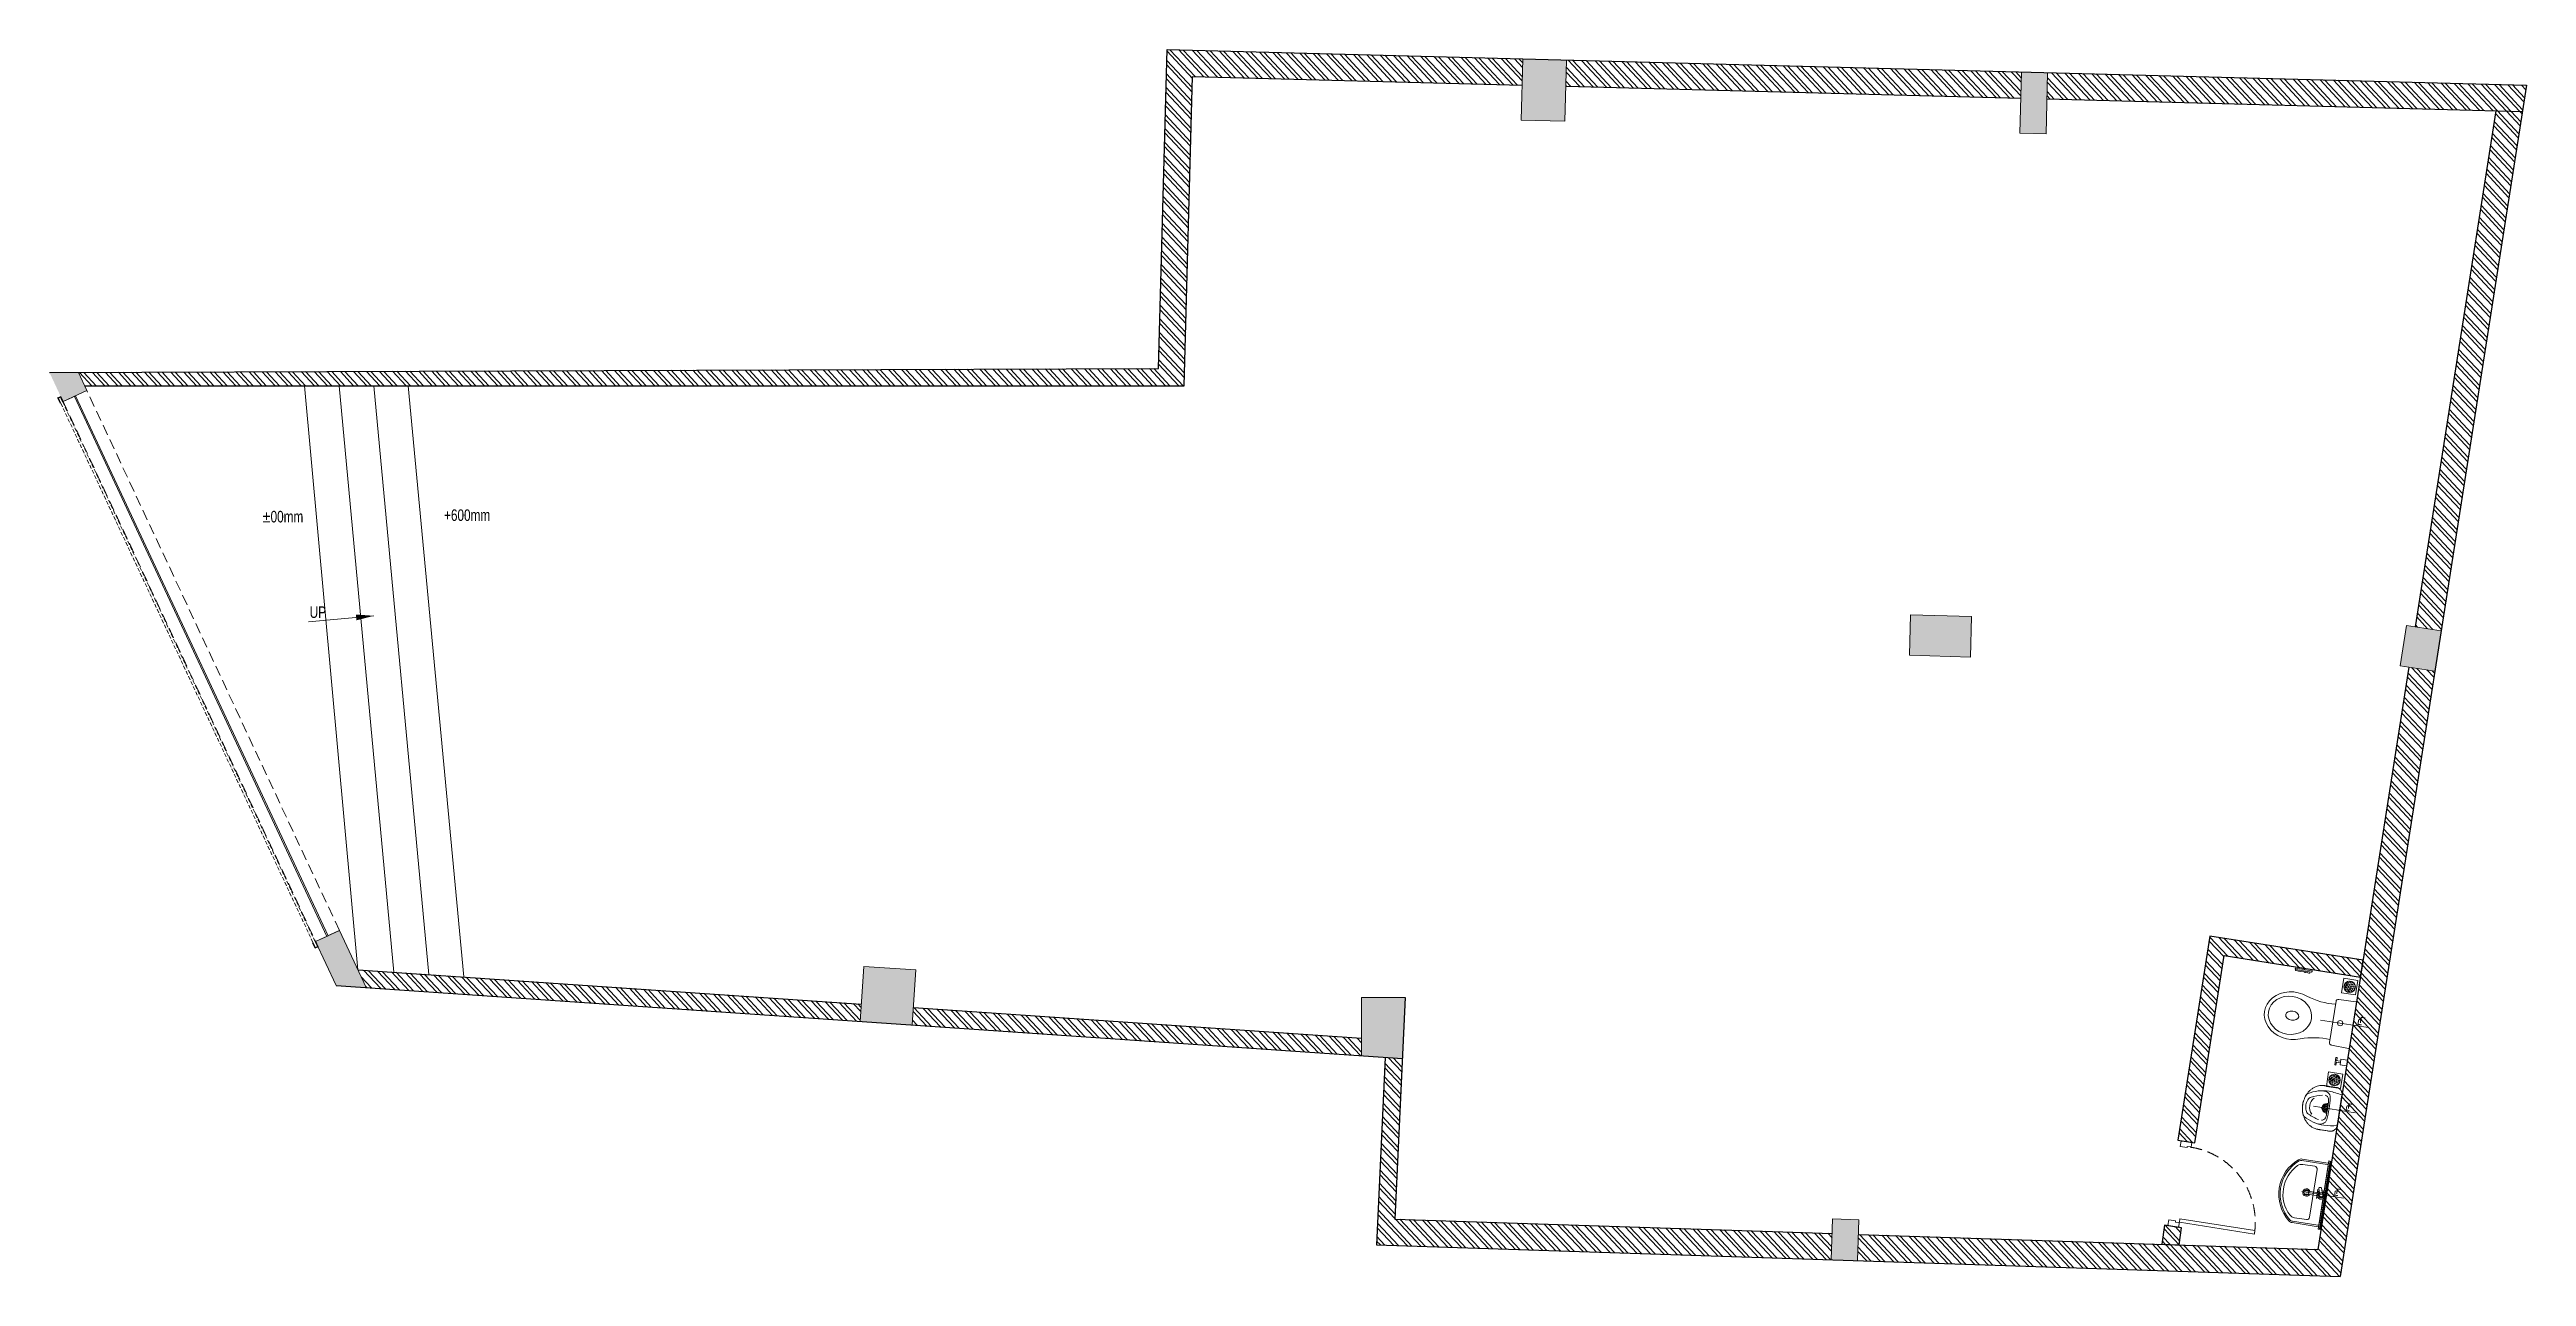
# Model space of a CAD drawing. Header units: feet. Extents: x -19945 to 1622, y 0 to 10678.
import ezdxf

# ---------------------------------------------------------------- set-up
doc = ezdxf.new("R2010")
doc.units = ezdxf.units.FT
doc.header["$LTSCALE"] = 33
doc.header["$MEASUREMENT"] = 0
for name, pattern in [('a_p6_plan_L18$0$HIDDEN', [0.375, 0.25, -0.125]), ('CENTER', [2, 1.25, -0.25, 0.25, -0.25]), ('DOT2', [0.125, 0, -0.125]), ('HIDDEN', [9.525, 6.35, -3.175]), ('HIDDEN2', [4.7625, 3.175, -1.5875]), ('HIDDENX2', [0.75, 0.5, -0.25])]:
    doc.linetypes.add(name, pattern=pattern)
for name, color, linetype, lineweight in [('A-Glazing', 4, 'Continuous', 20), ('A-shutter', 8, 'Continuous', 18), ('beam', 90, 'Continuous', 9), ('centerline-toilets', 2, 'CENTER', 13), ('Column', 243, 'Continuous', 9), ('Door', 2, 'Continuous', 13), ('ele', 252, 'Continuous', 13), ('Fhitting', 152, 'Continuous', 30), ('LENS-DOOR', 34, 'Continuous', 20), ('LN-HATCH', 251, 'Continuous', 0), ('Mirror', 150, 'Continuous', 20), ('Panelling', 65, 'Continuous', 18), ('PARTITION', 22, 'Continuous', 30), ('rolling shutter', 1, 'Continuous', 5), ('Steps', 4, 'Continuous', 9), ('Toilet', 5, 'Continuous', 9)]:
    doc.layers.add(name, color=color, linetype=linetype, lineweight=lineweight)
doc.layers.add('A-WALL', color=1, linetype='Continuous')
doc.styles.add('LK TXT', font='GILC____.TTF', dxfattribs={"height": 100})
doc.styles.get("Standard").update_dxf_attribs({"font": 'GILC____.TTF'})
doc.dimstyles.new('100MM', dxfattribs={"dimtxt": 100, "dimasz": 50, "dimexe": 65, "dimexo": 65, "dimtad": 1, "dimdec": 0, "dimtxsty": 'Standard', "dimblk": 'OBLIQUE', "dimcen": 2.5, "dimdle": 65, "dimclrd": 256, "dimclre": 256, "dimclrt": 1, "dimadec": 0, "dimazin": 0, "dimtfac": 1, "dimtdec": 0, "dimtmove": 1, "dimatfit": 3, "dimfxl": 1, "dimlwd": -1, "dimlwe": -1, "dimarcsym": 0})
pattern_1 = [(313.11, (-3282399.56, 5462963.04), (60.7760807, 56.89315), []), (313.11, (-3282400.86, 5462923.81), (60.7760807, 56.89315), [])]

# ---------------------------------------------------------------- blocks, each defined once
blk = doc.blocks.new('*U8')
at = {"layer": 'A-shutter', "color": 5, "ltscale": 10}
for points in [[(41038888, -1561539), (41038888, -1561544), (41038843, -1561544), (41038843, -1561564), (41038888, -1561564), (41038888, -1561569), (41038838, -1561569), (41038838, -1561539)], [(41044077, -1561539), (41044077, -1561544), (41044122, -1561544), (41044122, -1561564), (41044077, -1561564), (41044077, -1561569), (41044127, -1561569), (41044127, -1561539)]]:
    blk.add_lwpolyline(points, close=True, dxfattribs=at)
at = {"layer": 'A-shutter', "color": 5, "linetype": 'HIDDENX2', "ltscale": 2}
blk.add_lwpolyline([(41038843, -1561544), (41038843, -1561564), (41044122, -1561564), (41044122, -1561544)], close=True, dxfattribs=at)
blk = doc.blocks.new('Wash Basin')
at = {"layer": 'PARTITION', "lineweight": 9}
h = blk.add_hatch(dxfattribs=at)
h.set_pattern_fill('ANSI38', color=256, scale=70, angle=990, style=0, double=1)
h.set_pattern_definition([(315, (-64.7135, -33.325), (6.18718, 6.18718), []), (45, (-64.7135, -33.325), (6.18718, 18.56155), [21.875, -13.125])])
h.paths.add_polyline_path([(300, -22), (-300, -22), (-300, -34), (300, -34)])
at = {"layer": 'centerline-toilets', "linetype": 'HIDDEN', "ltscale": 10}
blk.add_line((0, -238), (0, 130), dxfattribs=at)
at = {"layer": 'Mirror', "ltscale": 0.5}
blk.add_lwpolyline([(-300, -34), (-300, -46), (300, -46), (300, -34)], close=True, dxfattribs=at)
at = {"layer": 'Panelling', "lineweight": 9}
blk.add_lwpolyline([(-300, -22), (-300, -34), (300, -34), (300, -22)], close=True, dxfattribs=at)
at = {"layer": 'Toilet', "ltscale": 100}
for p, q in [((-280, -32), (-280, -278)), ((-270, -22), (270, -22)), ((-268, -55), (-268, -278)), ((-258, -45), (258, -45)), ((-15, -89), (-15, -208)), ((11, -208), (11, -89)), ((268, -55), (268, -278)), ((280, -32), (280, -278))]:
    blk.add_line(p, q, dxfattribs=at)
blk.add_lwpolyline([(-235, -264, 0.191896), (-217, -309, 0.420236), (217, -309, 0.191896), (235, -264), (235, -161, 0.414214), (210, -136), (-210, -136, 0.414214), (-235, -161)], format="xyb", close=True, dxfattribs=at)
blk.add_lwpolyline([(41, -103), (-41, -103)], dxfattribs=at)
blk.add_lwpolyline([(23, -62), (58, -74, -0.414214), (61, -81), (58, -93, -0.414214), (50, -96), (16, -85)], format="xyb", dxfattribs=at)
for centre, radius in [((-2, -197), 22.5), ((-2, -67), 17.5)]:
    blk.add_circle(centre, radius, dxfattribs=at)
for centre, radius, start, end in [((-270, -32), 10, 90, 180), ((-258, -55), 10, 90, 180), ((-2, -197), 32.1, 113.0898, 66.246), ((-2, -197), 20.5, 128.0403, 237.2899), ((-2, -197), 20.5, 304.4733, 50.7332), ((258, -55), 10, 0, 90), ((270, -32), 10, 0, 90), ((-230, -278), 50, 180, 218.4461), ((0, -89), 348, 219.2826, 320.7174), ((-230, -278), 38, 180, 218.4461), ((0, -89), 336, 219.313, 320.687), ((230, -278), 38, 321.5539, 0), ((230, -278), 50, 321.5539, 0)]:
    blk.add_arc(centre, radius, start, end, dxfattribs=at)
for centre, major_axis, start_param, end_param in [((-2, -67), (0, 38.3), 4.720493, 9.081982), ((-2, -67), (-0.2, -25.6), 1.769108, 7.074098), ((-2, -208), (-9.04, 9.04), 0.785398, 3.926991), ((-2, -67), (0, 38.3), 3.484555, 4.083576)]:
    blk.add_ellipse(centre, major_axis=major_axis, ratio=1, start_param=start_param, end_param=end_param, dxfattribs=at)
at = {"layer": 'centerline-toilets', "linetype": 'DOT2', "insert": (33, 62), "char_height": 75, "width": 495.83, "attachment_point": 5, "rotation": 90}
blk.add_mtext('{\\fISOCPEUR|b0|i0|c0|p34;℄}', dxfattribs=at)
blk = doc.blocks.new('DLF-RSP-AR-CD-DWG-4DT-3113$0$X-TYPICAL TOILET UPPER FLOORS - 02$0$urinals')
at = {"layer": 'Toilet'}
for p, q in [((0, -16), (0, 8)), ((-46, -115), (46, -115)), ((0, -105), (0, -161))]:
    blk.add_line(p, q, dxfattribs=at)
blk.add_lwpolyline([(135, 0), (-135, 0, 0.036949), (-150, -116, 0.138094), (-100, -297, 0.221721), (-52, -318, 0.062656), (0, -325, 0.062656), (52, -318, 0.221721), (100, -297, 0.138094), (150, -116, 0.036949)], format="xyb", close=True, dxfattribs=at)
for centre, radius, start, end in [((-91, -153), 53.8, 148.4868, 188.6401), ((-94, -145), 47.1, 93.3708, 154.4824), ((-71, -150), 40.2, 106.7016, 169.725), ((414, -38), 538, 193.994, 204.5632), ((3, -1238), 1145, 90.1625, 95.0265), ((-51, -225), 119, 89.5454, 105.8857), ((0, -996), 891, 89.9918, 93.182), ((0, -115), 40, 167.428, 12.572), ((0, -115), 33, 164.1814, 15.8186), ((0, -115), 32, 163.6049, 16.3951), ((0, -115), 22.6, 155.6653, 24.3347), ((0, -115), 14.7, 139.9109, 40.0891), ((-3, -1238), 1145, 84.9735, 89.8375), ((0, -996), 891, 86.818, 90.0082), ((51, -225), 119, 74.1143, 90.4546), ((-414, -38), 538, 335.4368, 346.006), ((71, -150), 40.2, 10.275, 73.2984), ((94, -145), 47.1, 25.5176, 86.6292), ((91, -153), 53.8, 351.3599, 31.5132), ((-30, -241), 50, 204.5632, 250.4606), ((-2, -165), 97.6, 225, 270.9552), ((-2, -161), 135, 250.4606, 270.6492), ((2, -165), 97.6, 269.0448, 315), ((2, -161), 135, 269.3508, 289.5394), ((30, -241), 50, 289.5394, 335.4368)]:
    blk.add_arc(centre, radius, start, end, dxfattribs=at)
blk.add_open_spline([(135, 0), (105, 0), (76, 0), (-13, 0), (-73, 0), (-133, 0), (-133, 0), (-134, 0), (-134, 0), (-135, 0), (-135, 0), (-135, 0), (-135, 0), (-135, 0), (-135, 0), (-135, 0), (-135, 0), (-135, 0), (-135, 0), (-135, 0), (-135, 0), (-135, 0), (-135, 0), (-136, 0), (-136, 0), (-136, 0), (-137, 0), (-138, 0), (-138, 0), (-141, 0), (-142, 0), (-146, -1), (-149, -2), (-155, -3), (-158, -5), (-163, -7), (-166, -9), (-171, -13), (-173, -15), (-178, -19), (-180, -22), (-184, -27), (-185, -29), (-188, -35), (-189, -38), (-191, -43), (-191, -46), (-192, -50), (-192, -51), (-192, -52), (-192, -54), (-193, -56), (-193, -56), (-193, -57), (-193, -57), (-193, -57), (-193, -57), (-193, -57), (-193, -57), (-193, -57), (-193, -57), (-193, -58), (-193, -58), (-193, -58), (-193, -58), (-193, -58), (-193, -58), (-193, -58), (-193, -59), (-193, -59), (-193, -60), (-193, -61), (-193, -62), (-193, -65), (-193, -66), (-193, -72), (-193, -75), (-193, -86), (-193, -93), (-193, -114), (-193, -128), (-193, -146), (-193, -145), (-193, -149), (-193, -150), (-193, -154), (-193, -156), (-193, -159), (-193, -159), (-193, -159), (-193, -159), (-193, -160), (-193, -160), (-193, -160), (-193, -160), (-193, -160), (-193, -160), (-193, -160), (-193, -160), (-193, -160), (-193, -160), (-193, -160), (-193, -161), (-193, -161), (-193, -161), (-193, -162), (-193, -162), (-192, -164), (-192, -165), (-192, -168), (-192, -170), (-192, -176), (-191, -180), (-189, -191), (-188, -198), (-183, -212), (-180, -219), (-173, -233), (-169, -240), (-159, -253), (-154, -259), (-142, -271), (-136, -277), (-123, -287), (-115, -292), (-101, -301), (-93, -305), (-77, -311), (-69, -314), (-53, -319), (-44, -321), (-28, -323), (-20, -324), (-9, -325), (-7, -325), (-3, -325), (-1, -325), (2, -325), (4, -325), (8, -325), (11, -325), (21, -324), (27, -323), (42, -321), (50, -319), (67, -315), (75, -312), (92, -305), (100, -301), (115, -292), (123, -288), (136, -277), (143, -271), (155, -259), (160, -252), (170, -238), (174, -231), (181, -217), (184, -210), (188, -195), (190, -188), (191, -179), (191, -178), (192, -174), (192, -171), (192, -168), (192, -167), (192, -164), (192, -162), (192, -160), (192, -160), (192, -160), (192, -160), (192, -160), (192, -159), (192, -159), (192, -159), (192, -158), (192, -157), (192, -156), (192, -155), (192, -152), (192, -150), (192, -143), (192, -144), (192, -132), (192, -124), (192, -99), (192, -82), (192, -65), (192, -64), (192, -62), (192, -60), (192, -58), (192, -58), (192, -57), (192, -57), (192, -57), (192, -57), (192, -57), (192, -57), (192, -57), (192, -57), (192, -57), (192, -57), (192, -56), (192, -56), (192, -55), (192, -55), (192, -53), (192, -52), (192, -48), (191, -46), (190, -40), (189, -37), (186, -31), (184, -28), (180, -22), (178, -19), (173, -14), (170, -12), (164, -8), (161, -6), (155, -3), (151, -2), (145, -1), (142, 0), (137, 0), (136, 0), (135, 0)], degree=3, knots=[0, 0, 0, 0, 0.329607, 0.329607, 0.988822, 0.988822, 0.996691, 0.996691, 0.998638, 0.998638, 0.99992, 0.99992, 1.000227, 1.000227, 1.000534, 1.000534, 1.001148, 1.001148, 1.002375, 1.002375, 1.00483, 1.00483, 1.009739, 1.009739, 1.019558, 1.019558, 1.039196, 1.039196, 1.078472, 1.078472, 1.157024, 1.157024, 1.314128, 1.314128, 1.471232, 1.471232, 1.628335, 1.628335, 1.785439, 1.785439, 1.942543, 1.942543, 2.099647, 2.099647, 2.256751, 2.256751, 2.413855, 2.413855, 2.450944, 2.450944, 2.525122, 2.525122, 2.556641, 2.556641, 2.563699, 2.563699, 2.567479, 2.567479, 2.57001, 2.57001, 2.570783, 2.570783, 2.572328, 2.572328, 2.573873, 2.573873, 2.576964, 2.576964, 2.583145, 2.583145, 2.595507, 2.595507, 2.620232, 2.620232, 2.669681, 2.669681, 2.76858, 2.76858, 2.966376, 2.966376, 3.36197, 3.36197, 3.45996, 3.45996, 3.491387, 3.491387, 3.554241, 3.554241, 3.562213, 3.562213, 3.566829, 3.566829, 3.570018, 3.570018, 3.570684, 3.570684, 3.571294, 3.571294, 3.571904, 3.571904, 3.573124, 3.573124, 3.575564, 3.575564, 3.580444, 3.580444, 3.590203, 3.590203, 3.609723, 3.609723, 3.648762, 3.648762, 3.72684, 3.72684, 3.861362, 3.861362, 3.995884, 3.995884, 4.130406, 4.130406, 4.264928, 4.264928, 4.39945, 4.39945, 4.533972, 4.533972, 4.668494, 4.668494, 4.803016, 4.803016, 4.937539, 4.937539, 5.072061, 5.072061, 5.118026, 5.118026, 5.144558, 5.144558, 5.17109, 5.17109, 5.224154, 5.224154, 5.330281, 5.330281, 5.468863, 5.468863, 5.607445, 5.607445, 5.746027, 5.746027, 5.884609, 5.884609, 6.023191, 6.023191, 6.161773, 6.161773, 6.300355, 6.300355, 6.438937, 6.438937, 6.577519, 6.577519, 6.602876, 6.602876, 6.653589, 6.653589, 6.673028, 6.673028, 6.711906, 6.711906, 6.713712, 6.713712, 6.715518, 6.715518, 6.719129, 6.719129, 6.726351, 6.726351, 6.740796, 6.740796, 6.769686, 6.769686, 6.827466, 6.827466, 6.943027, 6.943027, 7.174147, 7.174147, 7.636387, 7.636387, 7.659394, 7.659394, 7.705407, 7.705407, 7.71212, 7.71212, 7.713128, 7.713128, 7.714137, 7.714137, 7.716153, 7.716153, 7.720185, 7.720185, 7.728249, 7.728249, 7.744378, 7.744378, 7.776636, 7.776636, 7.841152, 7.841152, 7.970184, 7.970184, 8.14844, 8.14844, 8.326696, 8.326696, 8.504953, 8.504953, 8.683209, 8.683209, 8.861465, 8.861465, 9.039722, 9.039722, 9.217978, 9.217978, 9.283185, 9.283185, 9.283185, 9.283185], dxfattribs=at)
blk = doc.blocks.new('jALI')
at = {"layer": 'Toilet', "ltscale": 5}
h = blk.add_hatch(dxfattribs=at)
h.set_pattern_fill('HEX', color=256, scale=50, angle=135, double=1)
h.set_pattern_definition([(135, (-344825.863, 460708.187), (-7.65465545, -7.65465545), [6.25, -12.5]), (255, (-344825.863, 460708.187), (10.4564538, -2.80179835), [6.25, -12.5]), (195, (-344830.282, 460712.606), (2.80179835, -10.4564538), [6.25, -12.5])])
edge = h.paths.add_edge_path()
edge.add_arc((-393188, 163648), 50, -90, 270)
blk.add_lwpolyline([(-393250, 163582), (-393126, 163582), (-393126, 163709), (-393250, 163709)], close=True, dxfattribs=at)
blk.add_circle((-393188, 163648), 50, dxfattribs=at)
blk = doc.blocks.new('Urinal')
at = {"layer": 'centerline-toilets', "linetype": 'HIDDEN', "ltscale": 10}
blk.add_line((0, 231), (0, -137), dxfattribs=at)
at = {"layer": 'Fhitting', "lineweight": 0, "ltscale": 0.5, "rotation": 180}
blk.add_blockref('DLF-RSP-AR-CD-DWG-4DT-3113$0$X-TYPICAL TOILET UPPER FLOORS - 02$0$urinals', (0, 0), dxfattribs=at)
at = {"layer": 'Fhitting', "lineweight": 0, "ltscale": 0.5, "xscale": -1, "rotation": 90}
blk.add_blockref('jALI', (163394, -393104), dxfattribs=at)
at = {"layer": 'centerline-toilets', "linetype": 'DOT2', "insert": (-31, -69), "char_height": 75, "width": 495.83, "attachment_point": 5, "rotation": 270}
blk.add_mtext('{\\fISOCPEUR|b0|i0|c0|p34;℄}', dxfattribs=at)
blk = doc.blocks.new('WC')
at = {"layer": 'centerline-toilets', "linetype": 'HIDDEN', "ltscale": 10}
blk.add_line((0, 286), (0, -135), dxfattribs=at)
at = {"layer": 'Toilet'}
for p, q in [((-419, 507), (-425, 507)), ((-425, 507), (-425, 489)), ((-419, 489), (-425, 489)), ((-419, 507), (-419, 489)), ((-419, 504), (-413, 504)), ((-419, 492), (-413, 492)), ((-413, 567), (-413, 429)), ((-401, 567), (-401, 429)), ((-206, 6), (-202, 157)), ((-200, 0), (200, 0)), ((181, 177), (-183, 177)), ((206, 6), (200, 157))]:
    blk.add_line(p, q, dxfattribs=at)
at = {"layer": 'Toilet', "ltscale": 100}
for p, q in [((366, 103), (300, 103)), ((300, 92), (300, 103)), ((326, 92), (300, 92)), ((307, 0), (307, 57)), ((359, 57), (307, 57)), ((326, 103), (326, 57)), ((340, 103), (340, 57)), ((366, 92), (340, 92)), ((359, 57), (359, 0)), ((366, 92), (366, 103)), ((359, 0), (307, 0))]:
    blk.add_line(p, q, dxfattribs=at)
at = {"layer": 'Toilet'}
blk.add_circle((0, 112), 22.9, dxfattribs=at)
for centre, radius, start, end in [((-407, 567), 6, 0, 180), ((-776, 231), 622, 354.997, 19.0619), ((776, 226), 623, 160.5196, 184.5617), ((-407, 429), 6, 180, 0), ((-200, 6), 5.72, 177.9546, 270), ((-182, 158), 19.3, 90.3509, 180.8981), ((180, 158), 19.3, 359.1019, 89.6491), ((200, 6), 5.72, 270, 2.0454)]:
    blk.add_arc(centre, radius, start, end, dxfattribs=at)
at = {"layer": 'Toilet', "extrusion": (0, 0, -1)}
for centre, major_axis, ratio, start_param, end_param in [((0, 534), (0, -245), 0.842028, 7.436326, 11.41323), ((0, 535), (0, -57.2), 0.7, 1.570796326794896, 7.853981633974482)]:
    blk.add_ellipse(centre, major_axis=major_axis, ratio=ratio, start_param=start_param, end_param=end_param, dxfattribs=at)
blk.add_ellipse((0, 555), major_axis=(0, -189), ratio=0.878788, dxfattribs=at)
at = {"layer": 'Toilet'}
blk.add_open_spline([(-401, 441), (-397, 441), (-384, 439), (-389, 459), (-396, 480), (-386, 478), (-386, 491), (-403, 487), (-385, 532), (-396, 547), (-391, 570), (-397, 569), (-401, 568)], degree=3, knots=[0, 0, 0, 0, 9.744972, 33.823887, 47.583551, 49.497915, 60.560502, 63.822284, 93.508019, 135.756925, 141.904352, 150.301906, 150.301906, 150.301906, 150.301906], dxfattribs=at)
at = {"layer": 'Fhitting', "lineweight": 0, "ltscale": 0.5, "rotation": 270}
blk.add_blockref('jALI', (-163973, -393109), dxfattribs=at)
at = {"layer": 'centerline-toilets', "linetype": 'DOT2', "insert": (-36, -57), "char_height": 85.83, "width": 567.4, "attachment_point": 5, "rotation": 270}
blk.add_mtext('{\\fISOCPEUR|b0|i0|c0|p34;℄}', dxfattribs=at)
blk = doc.blocks.new('*U9')
at = {"layer": 'LENS-DOOR'}
for p, q in [((547492, 1778574), (547492, 1779235)), ((547523, 1779235), (547492, 1779235)), ((547523, 1779235), (547523, 1778574)), ((547447, 1778569), (547452, 1778569)), ((547447, 1778484), (547447, 1778569)), ((547447, 1778484), (547452, 1778484)), ((547452, 1778574), (547489, 1778574)), ((547452, 1778569), (547452, 1778574)), ((547452, 1778479), (547452, 1778484)), ((547452, 1778479), (547499, 1778479)), ((547489, 1778540), (547489, 1778574)), ((547489, 1778540), (547499, 1778540)), ((547523, 1778574), (547492, 1778574)), ((547499, 1778479), (547499, 1778540)), ((548145, 1778479), (548145, 1778540)), ((548156, 1778540), (548145, 1778540)), ((548192, 1778479), (548145, 1778479)), ((548192, 1778574), (548156, 1778574)), ((548156, 1778540), (548156, 1778574)), ((548192, 1778569), (548192, 1778574)), ((548197, 1778569), (548192, 1778569)), ((548192, 1778479), (548192, 1778484)), ((548197, 1778484), (548192, 1778484)), ((548197, 1778484), (548197, 1778569))]:
    blk.add_line(p, q, dxfattribs=at)
at = {"layer": 'LENS-DOOR', "color": 7, "linetype": 'HIDDEN2', "extrusion": (0, 0, -1)}
blk.add_ellipse((547492, 1778574), major_axis=(661, 0), ratio=1, start_param=-1.570791, end_param=0.051209, dxfattribs=at)
blk = doc.blocks.new('_Oblique')
at = {"color": 0, "lineweight": -2}
blk.add_line((-0.5, -0.5), (0.5, 0.5), dxfattribs=at)

msp = doc.modelspace()

# ---------------------------------------------------------------- hatches: boundary and pattern name
at = {"layer": 'Column'}
h = msp.add_hatch(color=8, dxfattribs=at)
h.dxf.hatch_style = 1
h.paths.add_polyline_path([(824, 5268), (879, 5619), (578, 5666), (523, 5315)])
h.paths.add_polyline_path([(-3218, 5391), (-3209, 5744), (-3742, 5758), (-3751, 5408)])
h.paths.add_polyline_path([(-2561, 9944), (-2547, 10477), (-2776, 10483), (-2790, 9950)])
h.paths.add_polyline_path([(-6750, 10054), (-6736, 10587), (-7117, 10597), (-7131, 10064)])
h.paths.add_polyline_path([(-8165, 1896), (-8140, 2427), (-8521, 2427), (-8521, 1921)])
h.paths.add_polyline_path([(-4202, 138), (-4190, 493), (-4419, 501), (-4431, 145)])
h.paths.add_polyline_path([(-12433, 2189), (-12401, 2668), (-12855, 2699), (-12888, 2220)])
h = msp.add_hatch(color=8, dxfattribs=at)
h.dxf.hatch_style = 1
h.paths.add_polyline_path([(-19827, 7614), (-19620, 7711), (-19693, 7868), (-19945, 7867)])
h.paths.add_polyline_path([(-17421, 3011), (-17628, 2915), (-17449, 2533), (-17188, 2515)])
at = {"layer": 'LN-HATCH'}
h = msp.add_hatch(dxfattribs=at)
h.set_pattern_fill('ANSI32', color=256, scale=222, angle=268.11)
h.set_pattern_definition(pattern_1)
h.paths.add_polyline_path([(-2782, 10255), (-2776, 10483), (-6736, 10587), (-6742, 10359)])
h.paths.add_polyline_path([(-8230, 499), (-8165, 1896), (-8315, 1907), (-8391, 275), (-4431, 145), (-4423, 374), (-4854, 388)])
h.paths.add_polyline_path([(-8521, 1921), (-8521, 2071), (-12423, 2338), (-12433, 2189)])
h.paths.add_polyline_path([(-12888, 2220), (-12878, 2370), (-17261, 2670), (-17188, 2515)])
h.paths.add_polyline_path([(-10065, 7753), (-9992, 10444), (-7123, 10369), (-7117, 10597), (-10214, 10678), (-10289, 7902), (-19693, 7868), (-19639, 7753)])
h.paths.add_polyline_path([(-2553, 10249), (1587, 10140), (1622, 10368), (-2547, 10477)])
h.paths.add_polyline_path([(36, 228), (-4195, 366), (-4202, 138), (0, 0)])
h = msp.add_hatch(dxfattribs=at)
h.set_pattern_fill('ANSI32', color=256, scale=222, angle=268.11)
h.set_pattern_definition(pattern_1)
h.paths.add_polyline_path([(221, 1413), (310, 1982, 0.423172), (138, 1962, 0.141521), (83, 2011), (-6, 1441, -0.377443), (180, 1384, -0.135867)])
h.paths.add_polyline_path([(36, 228), (221, 1413, 0.135867), (180, 1384, 0.377443), (-6, 1441), (-195, 235)])
h.paths.add_polyline_path([(310, 1982), (824, 5268), (599, 5303), (83, 2011, -0.141521), (138, 1962, -0.423172)])
h.paths.add_polyline_path([(1587, 10140), (1356, 10146), (653, 5655), (879, 5619)])
h = msp.add_hatch(dxfattribs=at)
h.set_pattern_fill('ANSI32', color=256, scale=222, angle=268.11)
h.set_pattern_definition(pattern_1)
h.paths.add_polyline_path([(-1264, 1164), (-1009, 2792), (176, 2606), (200, 2754), (-1134, 2963), (-1412, 1187)])
h.paths.add_polyline_path([(-1403, 275), (-1380, 423), (-1528, 446), (-1554, 280)])

# ---------------------------------------------------------------- linework, layer by layer
at = {"layer": 'A-Glazing'}
msp.add_lwpolyline([(-19718, 7665), (-17519, 2966), (-17530, 2960), (-19729, 7660)], close=True, dxfattribs=at)
at = {"layer": 'A-WALL'}
for p, q in [((-10289, 7902), (-10214, 10678)), ((-10214, 10678), (1622, 10368)), ((-10065, 7753), (-9992, 10444)), ((-9992, 10444), (-7123, 10369)), ((-6742, 10359), (-2782, 10255)), ((1622, 10368), (0, 0)), ((-2553, 10249), (1587, 10140)), ((1356, 10146), (653, 5655)), ((-19945, 7867), (-10289, 7902)), ((-19639, 7753), (-10065, 7753)), ((599, 5303), (-195, 235)), ((-17261, 2670), (-12878, 2370)), ((-17449, 2533), (-8165, 1896)), ((-8140, 2427), (-8230, 499)), ((-8521, 2071), (-12423, 2338)), ((-8315, 1907), (-8391, 275)), ((-8230, 499), (-4854, 388)), ((-8391, 275), (0, 0)), ((-4854, 388), (-4423, 374)), ((-4195, 366), (-195, 235))]:
    msp.add_line(p, q, dxfattribs=at)
for points in [[(-1264, 1164), (-1009, 2792), (176, 2606), (200, 2754), (-1134, 2963), (-1412, 1187)], [(-1403, 275), (-1380, 423), (-1528, 446), (-1554, 280)]]:
    msp.add_lwpolyline(points, close=True, dxfattribs=at)
at = {"layer": 'beam', "linetype": 'a_p6_plan_L18$0$HIDDEN', "lineweight": 5, "ltscale": 11}
msp.add_lwpolyline([(-17421, 3011), (-19620, 7711), (-19827, 7614), (-17628, 2915)], close=True, dxfattribs=at)
at = {"layer": 'Column'}
for p, q in [((-7117, 10597), (-7131, 10064)), ((-6736, 10587), (-6750, 10054)), ((-2776, 10483), (-2790, 9950)), ((-2547, 10477), (-2561, 9944)), ((-7131, 10064), (-6750, 10054)), ((-2790, 9950), (-2561, 9944)), ((-19693, 7868), (-19620, 7711)), ((-19827, 7614), (-19620, 7711)), ((-3751, 5408), (-3742, 5758)), ((-3742, 5758), (-3209, 5744)), ((-3218, 5391), (-3209, 5744)), ((578, 5666), (523, 5315)), ((578, 5666), (879, 5619)), ((-3751, 5408), (-3218, 5391)), ((523, 5315), (824, 5268)), ((-17628, 2915), (-17421, 3011)), ((-17628, 2915), (-17449, 2533)), ((-17421, 3011), (-17188, 2515)), ((-12888, 2220), (-12855, 2699)), ((-12855, 2699), (-12401, 2668)), ((-12433, 2189), (-12401, 2668)), ((-8140, 2427), (-8521, 2427)), ((-8521, 2427), (-8521, 1921)), ((-4431, 145), (-4419, 501)), ((-4419, 501), (-4190, 493)), ((-4202, 138), (-4190, 493))]:
    msp.add_line(p, q, dxfattribs=at)
at = {"layer": 'Steps'}
for p, q in [((-17724, 7753), (-17261, 2670)), ((-17423, 7753), (-16946, 2648)), ((-17122, 7753), (-16643, 2628)), ((-16821, 7753), (-16339, 2607))]:
    msp.add_line(p, q, dxfattribs=at)

# ---------------------------------------------------------------- block references
at = {"layer": 'Door', "xscale": -1, "rotation": 261.106742907466}
msp.add_blockref('*U9', (-1843231, -265482), dxfattribs=at)
at = {"layer": 'ele', "color": 0, "lineweight": -2, "xscale": -1}
for name, p, rotation in [('WC', (111, 2187), 81.10674290049673), ('Urinal', (-5, 1446), 81.10674290049673), ('Wash Basin', (-99, 702), 261.1067429004967)]:
    msp.add_blockref(name, p, dxfattribs=dict(at, rotation=rotation))
at = {"layer": 'rolling shutter', "color": 2, "rotation": 295.0736142858307}
msp.add_blockref('*U8', (-15996997, 37840917), dxfattribs=at)

# ---------------------------------------------------------------- texts
at = {"layer": 'Steps', "char_height": 100, "attachment_point": 1, "style": 'LK TXT'}
for s, width, insert in [('%%P00mm', 360.96, (-18089, 6663)), ('+600mm', 360.96, (-16510, 6676)), ('UP', 114.08, (-17680, 5832))]:
    msp.add_mtext_dynamic_manual_height_columns(s, width=width, gutter_width=500, heights=[0], dxfattribs=dict(at, insert=insert))

# ---------------------------------------------------------------- leaders
at = {"layer": 'Steps'}
msp.add_leader([(-17121, 5750), (-17689, 5698)], dimstyle='100MM', override={"dimasz": 155, "dimgap": 0.625, "dimtad": 0}, dxfattribs=at)

doc.saveas('drawing.dxf')
